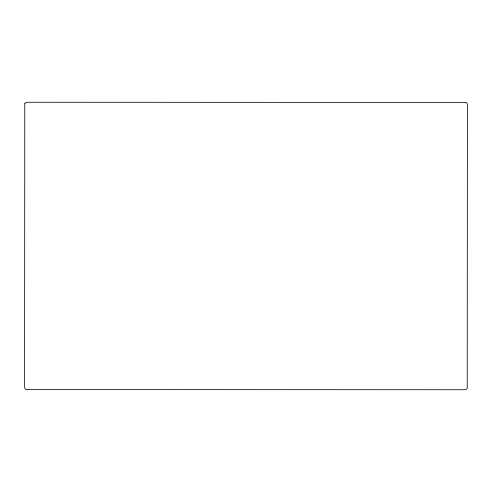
<?xml version="1.0" encoding="UTF-8"?>
<svg xmlns="http://www.w3.org/2000/svg" width="492" height="492" viewBox="0 0 492 492"><rect width="100%" height="100%" fill="white"/><g stroke="black" fill="none" stroke-linecap="round" stroke-linejoin="round"><path stroke-width="0.74" d="M24.778 103.683L24.6 387.432L25.277 389.067L26.027 389.572L465.088 389.744L466.724 389.067L467.222 388.317L467.4 104.568L466.724 102.933L465.973 102.428L26.912 102.256L26.027 102.428L24.778 103.683"/></g></svg>
